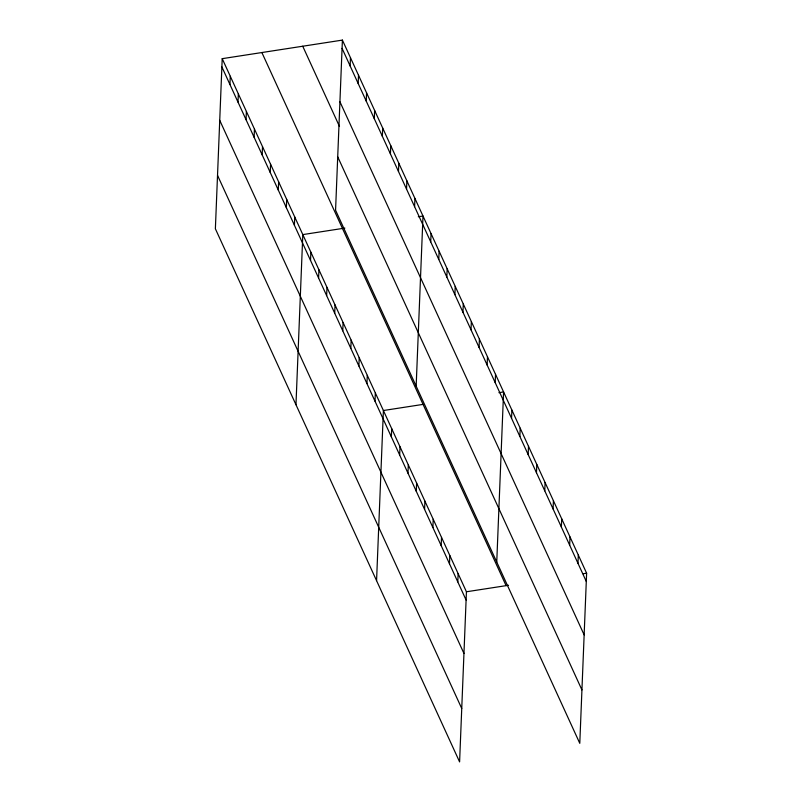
<?xml version="1.0" encoding="UTF-8"?>
<svg xmlns="http://www.w3.org/2000/svg" width="802" height="802" viewBox="0 0 802 802"><rect width="100%" height="100%" fill="white"/><g stroke="black" fill="none" stroke-linecap="round" stroke-linejoin="round"><path stroke-width="1.2" d="M222.214 58.666L215.377 228.791L459.596 761.9L466.433 591.776L222.214 58.666L342.404 40.1L586.623 573.209L579.786 743.334L335.567 210.224L342.404 40.1M229.943 84.511L230.274 76.26M238.004 102.105L238.334 93.854M246.054 119.698L246.394 111.448M254.114 137.292L254.445 129.032M262.174 154.886L262.505 146.626M270.234 172.48L270.565 164.22M278.294 190.074L278.625 181.813M286.354 207.668L286.685 199.407M294.414 225.262L294.745 217.001M295.968 404.709L302.805 234.595L344.87 228.099M310.534 260.439L310.865 252.189M318.594 278.033L318.925 269.783M326.655 295.627L326.985 287.367M334.715 313.221L335.046 304.96M350.123 65.954L350.464 57.694M342.765 330.815L343.106 322.554M358.183 83.538L358.514 75.288M350.825 348.409L351.156 340.148M366.243 101.132L366.574 92.882M358.885 366.003L359.216 357.742M374.303 118.726L374.634 110.475M366.945 383.597L367.276 375.336M382.364 136.32L382.694 128.059M375.005 401.18L375.336 392.93M390.424 153.914L390.754 145.653M376.569 580.638L383.396 410.524L423.055 404.388M398.484 171.508L398.815 163.247M391.366 436.9L391.697 428.649M406.544 189.102L406.875 180.841M399.677 455.025L400.008 446.774M414.604 206.695L414.935 198.435M407.977 473.16L408.308 464.899M416.158 386.153L422.995 216.029L418.323 216.751M416.278 491.285L416.609 483.025M430.724 241.873L431.055 233.623M424.579 509.41L424.92 501.15M438.784 259.467L439.115 251.216M432.89 527.536L433.22 519.275M446.834 277.061L447.175 268.81M441.19 545.661L441.521 537.4M454.894 294.655L455.225 286.394M449.491 563.786L449.822 555.525M462.954 312.249L463.285 303.988M457.802 581.911L458.132 573.651M471.015 329.843L471.345 321.582M479.075 347.436L479.406 339.176M487.135 365.03L487.466 356.77M495.195 382.624L495.526 374.364M496.749 562.072L503.586 391.957L498.924 392.679M511.556 418.333L511.887 410.083M519.856 436.468L520.197 428.208M528.167 454.594L528.498 446.333M536.468 472.719L536.799 464.458M544.769 490.844L545.099 482.583M553.079 508.969L553.41 500.709M561.38 527.094L561.711 518.834M569.681 545.22L570.011 536.959M577.981 563.345L578.312 555.084M466.433 591.776L508.498 585.28M583.124 573.751L586.623 573.209M342.073 48.361L586.292 581.47M339.928 101.774L584.147 634.883M302.735 46.225L339.507 126.495M337.712 156.811L581.931 689.921M261.873 52.541L506.092 585.65M221.883 66.927L466.102 600.036M219.738 120.34L463.957 653.45M217.522 175.367L461.741 708.487"/></g></svg>
